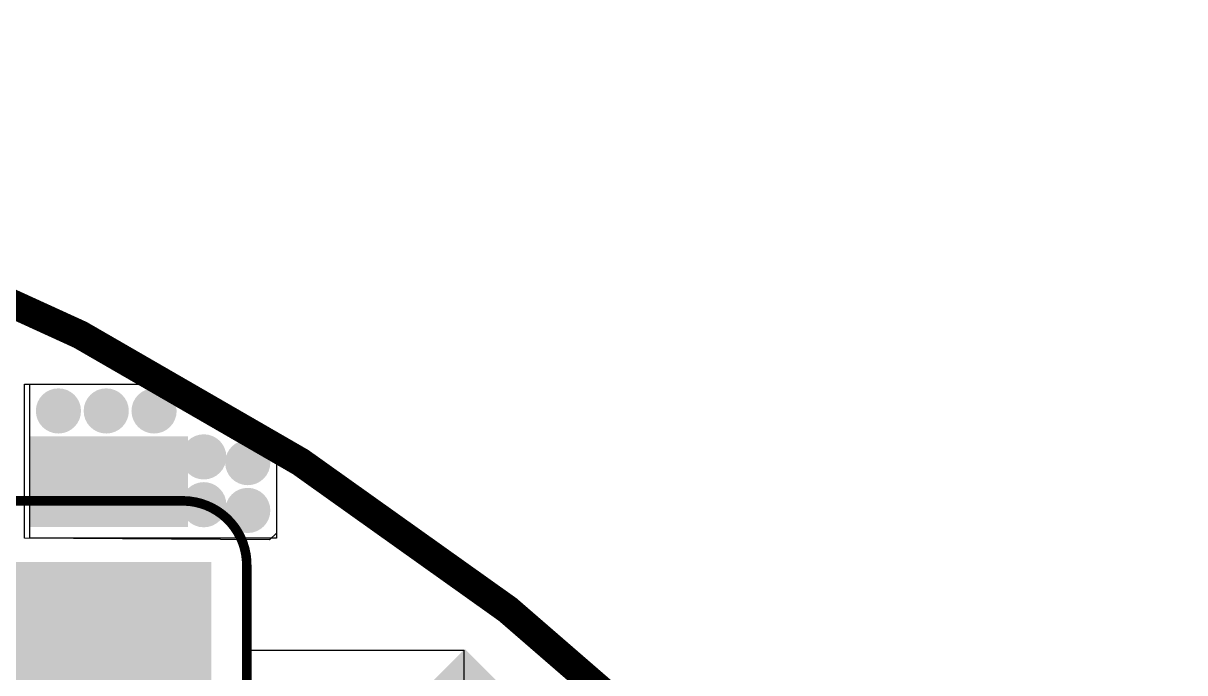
# Model space of a CAD drawing. Header units: millimetres. Extents: x -35.7 to 35.7, y -3.2 to 68.2.
# Drawn here: x 15.51 to 30.93, y 59.57 to 68.19 of the extents above; entities that cross this region are included whole.
import ezdxf

# ---------------------------------------------------------------- set-up
doc = ezdxf.new("R2010")
doc.units = ezdxf.units.MM
for name, color, linetype in [('BottomLayer', 5, 'Continuous'), ('BottomPaste', 16, 'Continuous'), ('BottomSolder', 6, 'Continuous'), ('Mechanical2', 216, 'Continuous'), ('TopLayer', 1, 'Continuous'), ('TopOverlay', 2, 'Continuous'), ('TopPaste', 8, 'Continuous'), ('TopSolder', 216, 'Continuous'), ('ViaHoleLayer', 16, 'Continuous')]:
    doc.layers.add(name, color=color, linetype=linetype)

# ---------------------------------------------------------------- blocks, each defined once
blk = doc.blocks.new('M____SMP_B_14')
at = {"layer": 'BottomLayer'}
for points in [[(-1.95, 0.55), (0.05, 0.55), (0.05, -0.55), (-1.95, -0.55)], [(0.55, 0.4), (1.35, 0.4), (1.35, -0.4), (0.55, -0.4)]]:
    blk.add_hatch(color=5, dxfattribs=at).paths.add_polyline_path(points)
at = {"layer": 'BottomPaste'}
for points in [[(-1.95, 0.55), (0.05, 0.55), (0.05, -0.55), (-1.95, -0.55)], [(0.55, 0.4), (1.35, 0.4), (1.35, -0.4), (0.55, -0.4)]]:
    blk.add_hatch(color=16, dxfattribs=at).paths.add_polyline_path(points)
at = {"layer": 'BottomSolder'}
for points in [[(-2.001, 0.601), (0.101, 0.601), (0.101, -0.601), (-2.001, -0.601)], [(0.499, 0.451), (1.401, 0.451), (1.401, -0.451), (0.499, -0.451)]]:
    blk.add_hatch(color=6, dxfattribs=at).paths.add_polyline_path(points)
blk = doc.blocks.new('CAP1206_B_119')
at = {"layer": 'BottomLayer'}
for points in [[(-2.032, 0.889), (-0.508, 0.889), (-0.508, -0.889), (-2.032, -0.889)], [(0.508, 0.889), (2.032, 0.889), (2.032, -0.889), (0.508, -0.889)]]:
    blk.add_hatch(color=5, dxfattribs=at).paths.add_polyline_path(points)
at = {"layer": 'BottomPaste'}
for points in [[(-2.032, 0.889), (-0.508, 0.889), (-0.508, -0.889), (-2.032, -0.889)], [(0.508, 0.889), (2.032, 0.889), (2.032, -0.889), (0.508, -0.889)]]:
    blk.add_hatch(color=16, dxfattribs=at).paths.add_polyline_path(points)
at = {"layer": 'BottomSolder'}
for points in [[(-2.1336, 0.9906), (-0.4064, 0.9906), (-0.4064, -0.9906), (-2.1336, -0.9906)], [(0.4064, 0.9906), (2.1336, 0.9906), (2.1336, -0.9906), (0.4064, -0.9906)]]:
    blk.add_hatch(color=6, dxfattribs=at).paths.add_polyline_path(points)
blk = doc.blocks.new('SLF12575T_221M1R3_PF_135')
at = {"layer": 'TopLayer'}
for points in [[(-6.85, 1.6), (-4.25, 1.6), (-4.25, -1.6), (-6.85, -1.6)], [(4.25, 1.6), (6.85, 1.6), (6.85, -1.6), (4.25, -1.6)]]:
    blk.add_hatch(color=1, dxfattribs=at).paths.add_polyline_path(points)
at = {"layer": 'TopPaste'}
for points in [[(-6.85, 1.6), (-4.25, 1.6), (-4.25, -1.6), (-6.85, -1.6)], [(4.25, 1.6), (6.85, 1.6), (6.85, -1.6), (4.25, -1.6)]]:
    blk.add_hatch(color=8, dxfattribs=at).paths.add_polyline_path(points)
at = {"layer": 'TopSolder'}
for points in [[(-6.952, 1.702), (-4.148, 1.702), (-4.148, -1.702), (-6.952, -1.702)], [(4.148, 1.702), (6.952, 1.702), (6.952, -1.702), (4.148, -1.702)]]:
    blk.add_hatch(color=216, dxfattribs=at).paths.add_polyline_path(points)
at = {"layer": 'TopOverlay', "const_width": 0.127}
for points in [[(-4.775, 6.325), (-4.775, 4.826)], [(5.512, 6.325), (-4.775, 6.325)], [(6.35, 5.461), (6.35, 2.057)], [(-6.299, 4.826), (-6.299, 2.057)], [(-4.775, 4.826), (-6.299, 4.826)], [(-6.35, -2.057), (-6.35, -5.461)], [(6.35, -2.057), (6.35, -5.461)], [(5.512, -6.325), (-5.512, -6.325)]]:
    blk.add_lwpolyline(points, dxfattribs=at)
at = {"layer": 'TopOverlay'}
for points, const_width in [([(-4.807, 6.325, 1), (-4.743, 6.325, 1)], 0.0635), ([(-4.807, 6.325, 1), (-4.743, 6.325, 1)], 0.0635), ([(5.48, 6.325, 1), (5.544, 6.325, 1)], 0.0635), ([(5.48, 6.325, 1), (5.544, 6.325, 1)], 0.0635), ([(6.318, 5.461, 1), (6.382, 5.461, 1)], 0.0635), ([(6.318, 5.461, 1), (6.382, 5.461, 1)], 0.0635), ([(-6.331, 4.826, 1), (-6.267, 4.826, 1)], 0.0635), ([(-6.331, 4.826, 1), (-6.267, 4.826, 1)], 0.0635), ([(-4.807, 4.826, 1), (-4.743, 4.826, 1)], 0.0635), ([(-4.807, 4.826, 1), (-4.743, 4.826, 1)], 0.0635), ([(-6.331, 2.057, 1), (-6.267, 2.057, 1)], 0.0635), ([(6.318, 2.057, 1), (6.382, 2.057, 1)], 0.0635), ([(-7.056, 1.549, 1), (-7.475, 1.549, 1)], 0.254), ([(-7.539, 1.549, 1), (-7.412, 1.549, 1)], 0.127), ([(-7.12, 1.549, 1), (-6.993, 1.549, 1)], 0.127), ([(-6.382, -2.057, 1), (-6.318, -2.057, 1)], 0.0635), ([(6.318, -2.057, 1), (6.382, -2.057, 1)], 0.0635), ([(-6.382, -5.461, 1), (-6.318, -5.461, 1)], 0.0635), ([(-6.382, -5.461, 1), (-6.318, -5.461, 1)], 0.0635), ([(6.318, -5.461, 1), (6.382, -5.461, 1)], 0.0635), ([(6.318, -5.461, 1), (6.382, -5.461, 1)], 0.0635), ([(-5.544, -6.325, 1), (-5.48, -6.325, 1)], 0.0635), ([(-5.544, -6.325, 1), (-5.48, -6.325, 1)], 0.0635), ([(5.48, -6.325, 1), (5.544, -6.325, 1)], 0.0635), ([(5.48, -6.325, 1), (5.544, -6.325, 1)], 0.0635)]:
    blk.add_lwpolyline(points, format="xyb", close=True, dxfattribs=dict(at, const_width=const_width))
at = {"layer": 'TopOverlay', "const_width": 0.127}
for points in [[(5.512, 6.325, -0.414214), (6.35, 5.461)], [(-5.512, -6.325, -0.414214), (-6.35, -5.461)], [(6.35, -5.461, -0.414214), (5.512, -6.325)]]:
    blk.add_lwpolyline(points, format="xyb", dxfattribs=at)

msp = doc.modelspace()

# ---------------------------------------------------------------- hatches: boundary and pattern name
at = {"layer": 'BottomLayer'}
h = msp.add_hatch(color=5, dxfattribs=at)
edge = h.paths.add_edge_path()
edge.add_arc((15.977, 63.043), 0.3, 0, 360)
h = msp.add_hatch(color=5, dxfattribs=at)
edge = h.paths.add_edge_path()
edge.add_arc((16.612, 63.043), 0.3, 0, 360)
h = msp.add_hatch(color=5, dxfattribs=at)
edge = h.paths.add_edge_path()
edge.add_arc((17.247, 63.043), 0.3, 0, 360)
h = msp.add_hatch(color=5, dxfattribs=at)
edge = h.paths.add_edge_path()
edge.add_arc((17.907, 62.433), 0.3, 0, 360)
h = msp.add_hatch(color=5, dxfattribs=at)
edge = h.paths.add_edge_path()
edge.add_arc((18.491, 62.357), 0.3, 0, 360)
h = msp.add_hatch(color=5, dxfattribs=at)
edge = h.paths.add_edge_path()
edge.add_arc((17.907, 61.798), 0.3, 0, 360)
h = msp.add_hatch(color=5, dxfattribs=at)
edge = h.paths.add_edge_path()
edge.add_arc((18.491, 61.722), 0.3, 0, 360)
for points in [[(11.201, 58.928), (17.983, 58.928), (17.983, 60.909), (11.201, 60.909)], [(24.422, 56.832), (21.488, 59.766), (18.199, 56.477), (21.133, 53.543)]]:
    msp.add_hatch(color=5, dxfattribs=at).paths.add_polyline_path(points)
h = msp.add_hatch(color=5, dxfattribs=at)
edge = h.paths.add_edge_path()
edge.add_arc((16.383, 60.493), 0.3, 0, 360)
h = msp.add_hatch(color=5, dxfattribs=at)
edge = h.paths.add_edge_path()
edge.add_arc((17.018, 60.493), 0.3, 0, 360)
h = msp.add_hatch(color=5, dxfattribs=at)
edge = h.paths.add_edge_path()
edge.add_arc((17.653, 60.493), 0.3, 0, 360)
h = msp.add_hatch(color=5, dxfattribs=at)
edge = h.paths.add_edge_path()
edge.add_arc((16.383, 59.875), 0.3, 0, 360)
h = msp.add_hatch(color=5, dxfattribs=at)
edge = h.paths.add_edge_path()
edge.add_arc((17.018, 59.875), 0.3, 0, 360)
h = msp.add_hatch(color=5, dxfattribs=at)
edge = h.paths.add_edge_path()
edge.add_arc((17.653, 59.875), 0.3, 0, 360)
at = {"layer": 'BottomSolder'}
h = msp.add_hatch(color=6, dxfattribs=at)
edge = h.paths.add_edge_path()
edge.add_arc((15.977, 63.043), 0.15, 0, 360)
h = msp.add_hatch(color=6, dxfattribs=at)
edge = h.paths.add_edge_path()
edge.add_arc((16.612, 63.043), 0.15, 0, 360)
h = msp.add_hatch(color=6, dxfattribs=at)
edge = h.paths.add_edge_path()
edge.add_arc((17.247, 63.043), 0.15, 0, 360)
h = msp.add_hatch(color=6, dxfattribs=at)
edge = h.paths.add_edge_path()
edge.add_arc((17.907, 62.433), 0.15, 0, 360)
h = msp.add_hatch(color=6, dxfattribs=at)
edge = h.paths.add_edge_path()
edge.add_arc((18.491, 62.357), 0.15, 0, 360)
h = msp.add_hatch(color=6, dxfattribs=at)
edge = h.paths.add_edge_path()
edge.add_arc((17.907, 61.798), 0.15, 0, 360)
h = msp.add_hatch(color=6, dxfattribs=at)
edge = h.paths.add_edge_path()
edge.add_arc((18.491, 61.722), 0.15, 0, 360)
h = msp.add_hatch(color=6, dxfattribs=at)
edge = h.paths.add_edge_path()
edge.add_arc((16.383, 60.493), 0.15, 0, 360)
h = msp.add_hatch(color=6, dxfattribs=at)
edge = h.paths.add_edge_path()
edge.add_arc((17.018, 60.493), 0.15, 0, 360)
h = msp.add_hatch(color=6, dxfattribs=at)
edge = h.paths.add_edge_path()
edge.add_arc((17.653, 60.493), 0.15, 0, 360)
h = msp.add_hatch(color=6, dxfattribs=at)
edge = h.paths.add_edge_path()
edge.add_arc((16.383, 59.875), 0.15, 0, 360)
h = msp.add_hatch(color=6, dxfattribs=at)
edge = h.paths.add_edge_path()
edge.add_arc((17.018, 59.875), 0.15, 0, 360)
h = msp.add_hatch(color=6, dxfattribs=at)
edge = h.paths.add_edge_path()
edge.add_arc((17.653, 59.875), 0.15, 0, 360)
at = {"layer": 'TopLayer'}
h = msp.add_hatch(color=1, dxfattribs=at)
edge = h.paths.add_edge_path()
edge.add_arc((15.977, 63.043), 0.3, 0, 360)
h = msp.add_hatch(color=1, dxfattribs=at)
edge = h.paths.add_edge_path()
edge.add_arc((16.612, 63.043), 0.3, 0, 360)
h = msp.add_hatch(color=1, dxfattribs=at)
edge = h.paths.add_edge_path()
edge.add_arc((17.247, 63.043), 0.3, 0, 360)
h = msp.add_hatch(color=1, dxfattribs=at)
edge = h.paths.add_edge_path()
edge.add_arc((17.907, 62.433), 0.3, 0, 360)
h = msp.add_hatch(color=1, dxfattribs=at)
edge = h.paths.add_edge_path()
edge.add_arc((18.491, 62.357), 0.3, 0, 360)
h = msp.add_hatch(color=1, dxfattribs=at)
edge = h.paths.add_edge_path()
edge.add_arc((17.907, 61.798), 0.3, 0, 360)
h = msp.add_hatch(color=1, dxfattribs=at)
edge = h.paths.add_edge_path()
edge.add_arc((18.491, 61.722), 0.3, 0, 360)
for points in [[(14.961, 58.877), (18.009, 58.877), (18.009, 61.036), (14.961, 61.036)], [(21.374, 59.881), (20.183, 58.69), (23.231, 55.642), (24.422, 56.833)]]:
    msp.add_hatch(color=1, dxfattribs=at).paths.add_polyline_path(points)
h = msp.add_hatch(color=1, dxfattribs=at)
edge = h.paths.add_edge_path()
edge.add_arc((16.383, 60.493), 0.3, 0, 360)
h = msp.add_hatch(color=1, dxfattribs=at)
edge = h.paths.add_edge_path()
edge.add_arc((17.018, 60.493), 0.3, 0, 360)
h = msp.add_hatch(color=1, dxfattribs=at)
edge = h.paths.add_edge_path()
edge.add_arc((17.653, 60.493), 0.3, 0, 360)
h = msp.add_hatch(color=1, dxfattribs=at)
edge = h.paths.add_edge_path()
edge.add_arc((16.383, 59.875), 0.3, 0, 360)
h = msp.add_hatch(color=1, dxfattribs=at)
edge = h.paths.add_edge_path()
edge.add_arc((17.018, 59.875), 0.3, 0, 360)
h = msp.add_hatch(color=1, dxfattribs=at)
edge = h.paths.add_edge_path()
edge.add_arc((17.653, 59.875), 0.3, 0, 360)
at = {"layer": 'TopSolder'}
h = msp.add_hatch(color=216, dxfattribs=at)
edge = h.paths.add_edge_path()
edge.add_arc((15.977, 63.043), 0.15, 0, 360)
h = msp.add_hatch(color=216, dxfattribs=at)
edge = h.paths.add_edge_path()
edge.add_arc((16.612, 63.043), 0.15, 0, 360)
h = msp.add_hatch(color=216, dxfattribs=at)
edge = h.paths.add_edge_path()
edge.add_arc((17.247, 63.043), 0.15, 0, 360)
h = msp.add_hatch(color=216, dxfattribs=at)
edge = h.paths.add_edge_path()
edge.add_arc((17.907, 62.433), 0.15, 0, 360)
h = msp.add_hatch(color=216, dxfattribs=at)
edge = h.paths.add_edge_path()
edge.add_arc((18.491, 62.357), 0.15, 0, 360)
h = msp.add_hatch(color=216, dxfattribs=at)
edge = h.paths.add_edge_path()
edge.add_arc((17.907, 61.798), 0.15, 0, 360)
h = msp.add_hatch(color=216, dxfattribs=at)
edge = h.paths.add_edge_path()
edge.add_arc((18.491, 61.722), 0.15, 0, 360)
h = msp.add_hatch(color=216, dxfattribs=at)
edge = h.paths.add_edge_path()
edge.add_arc((16.383, 60.493), 0.15, 0, 360)
h = msp.add_hatch(color=216, dxfattribs=at)
edge = h.paths.add_edge_path()
edge.add_arc((17.018, 60.493), 0.15, 0, 360)
h = msp.add_hatch(color=216, dxfattribs=at)
edge = h.paths.add_edge_path()
edge.add_arc((17.653, 60.493), 0.15, 0, 360)
h = msp.add_hatch(color=216, dxfattribs=at)
edge = h.paths.add_edge_path()
edge.add_arc((16.383, 59.875), 0.15, 0, 360)
h = msp.add_hatch(color=216, dxfattribs=at)
edge = h.paths.add_edge_path()
edge.add_arc((17.018, 59.875), 0.15, 0, 360)
h = msp.add_hatch(color=216, dxfattribs=at)
edge = h.paths.add_edge_path()
edge.add_arc((17.653, 59.875), 0.15, 0, 360)
at = {"layer": 'ViaHoleLayer'}
h = msp.add_hatch(color=16, dxfattribs=at)
edge = h.paths.add_edge_path()
edge.add_arc((15.977, 63.043), 0.15, 0, 360)
h = msp.add_hatch(color=16, dxfattribs=at)
edge = h.paths.add_edge_path()
edge.add_arc((16.612, 63.043), 0.15, 0, 360)
h = msp.add_hatch(color=16, dxfattribs=at)
edge = h.paths.add_edge_path()
edge.add_arc((17.247, 63.043), 0.15, 0, 360)
h = msp.add_hatch(color=16, dxfattribs=at)
edge = h.paths.add_edge_path()
edge.add_arc((17.907, 62.433), 0.15, 0, 360)
h = msp.add_hatch(color=16, dxfattribs=at)
edge = h.paths.add_edge_path()
edge.add_arc((18.491, 62.357), 0.15, 0, 360)
h = msp.add_hatch(color=16, dxfattribs=at)
edge = h.paths.add_edge_path()
edge.add_arc((17.907, 61.798), 0.15, 0, 360)
h = msp.add_hatch(color=16, dxfattribs=at)
edge = h.paths.add_edge_path()
edge.add_arc((18.491, 61.722), 0.15, 0, 360)
h = msp.add_hatch(color=16, dxfattribs=at)
edge = h.paths.add_edge_path()
edge.add_arc((16.383, 60.493), 0.15, 0, 360)
h = msp.add_hatch(color=16, dxfattribs=at)
edge = h.paths.add_edge_path()
edge.add_arc((17.018, 60.493), 0.15, 0, 360)
h = msp.add_hatch(color=16, dxfattribs=at)
edge = h.paths.add_edge_path()
edge.add_arc((17.653, 60.493), 0.15, 0, 360)
h = msp.add_hatch(color=16, dxfattribs=at)
edge = h.paths.add_edge_path()
edge.add_arc((16.383, 59.875), 0.15, 0, 360)
h = msp.add_hatch(color=16, dxfattribs=at)
edge = h.paths.add_edge_path()
edge.add_arc((17.018, 59.875), 0.15, 0, 360)
h = msp.add_hatch(color=16, dxfattribs=at)
edge = h.paths.add_edge_path()
edge.add_arc((17.653, 59.875), 0.15, 0, 360)

# ---------------------------------------------------------------- linework, layer by layer
at = {"layer": 'BottomLayer'}
for p, q in [((15.525, 61.353), (15.525, 63.398)), ((15.525, 63.398), (17.405, 63.398)), ((17.405, 63.398), (18.872, 62.466)), ((18.872, 62.466), (18.872, 61.42)), ((18.872, 61.42), (18.782, 61.331)), ((18.782, 61.331), (15.525, 61.353))]:
    msp.add_line(p, q, dxfattribs=at)
at = {"layer": 'Mechanical2', "const_width": 0.381}
msp.add_lwpolyline([(0, 68, -0.267949), (30.744, 50.25)], format="xyb", dxfattribs=at)
at = {"layer": 'TopLayer'}
for p, q in [((15.596, 61.352), (15.596, 63.398)), ((15.596, 63.398), (17.405, 63.398)), ((17.405, 63.398), (18.872, 62.466)), ((18.872, 62.466), (18.872, 61.352)), ((18.872, 61.352), (15.596, 61.352)), ((18.478, 59.868), (21.361, 59.868)), ((18.478, 56.231), (18.478, 59.868)), ((21.361, 59.868), (21.361, 58.932))]:
    msp.add_line(p, q, dxfattribs=at)

# ---------------------------------------------------------------- block references
for name, p, rotation in [('M____SMP_B_14', (15.697, 62.103), 180), ('SLF12575T_221M1R3_PF_135', (12.128, 55.524), 180), ('CAP1206_B_119', (14.986, 58.877), 270)]:
    msp.add_blockref(name, p, dxfattribs=dict(rotation=rotation))

doc.saveas('drawing.dxf')
